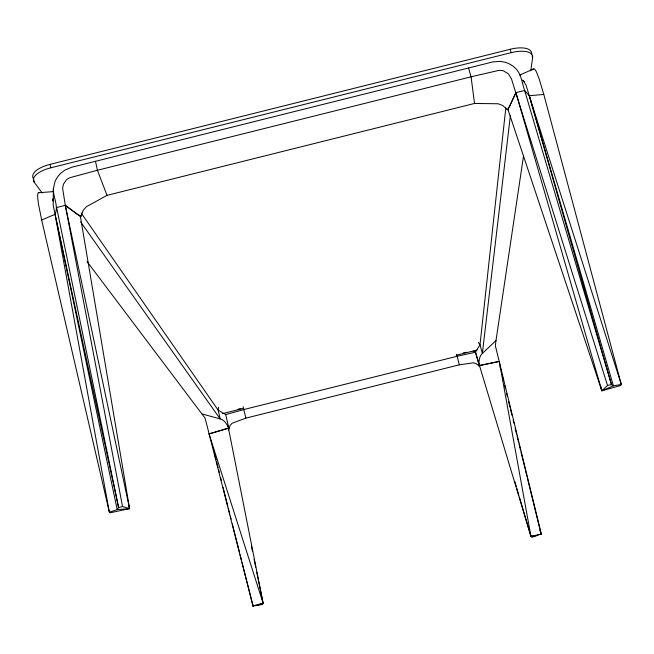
<?xml version="1.0" encoding="UTF-8"?>
<svg xmlns="http://www.w3.org/2000/svg" width="654" height="654" viewBox="0 0 654 654"><rect width="100%" height="100%" fill="white"/><g stroke="black" fill="none" stroke-linecap="round" stroke-linejoin="round"><path stroke-width="0.98" d="M519.807 75.022L534.089 68.76A23.724 4.014 77.7 0 1 536.427 71.915L539.1 78.676L543.801 94.438L621.3 384.511L613.378 385.811L611.449 384.519L524.622 90.481C521.859 82.461 521.246 72.545 513.987 66.937A24.165 22.301 -1.7 0 0 505.076 62.261L500.065 61.362L492.666 61.958L71.425 167.326L64.615 170.277L60.618 173.424A24.149 22.277 -27 0 0 54.952 181.738L53.358 188.785L53.203 205.331L117.197 509.613L129.574 508.665L80.401 216.466L65.302 205.348L62.588 188.131L63.43 184.248L66.095 180.21A10.382 9.573 -27.1 0 1 71.049 177.365L97.421 170.261L471.076 76.804L497.71 70.657A10.39 9.581 -1.6 0 1 503.425 70.828L508.395 73.812L511.493 78.938L607.525 385.5L601.835 390.79L507.978 109.553L515.924 92.655L524.622 90.481L529.274 95.729L621.3 384.511L620.801 385.443L601.835 390.79L515.924 92.655L509.695 106.128L507.291 109.651L502.713 105.49L498.135 103.765L474.518 103.455L107.011 195.358L86.353 206.738L83.14 210.416L81.047 216.237L80.401 216.76L80.213 216.049M52.851 201.113L53.08 199.184M505.82 107.845L479.995 344.781L482.358 353.422C478.573 356.847 479.341 362.054 478.687 365.733L475.981 363.501L473.275 362.823L459.353 364.809L245.855 418.135L232.162 423.22L230.241 425.28L228.565 429.449M228.573 430.136L228.802 428.117L225.72 414.579L218.183 410.172L81.186 213.049M510.398 115.439L482.358 353.422L495.985 340.579L523.486 156.257M495.985 340.579L495.454 344.96A5.927 0.613 76 0 0 495.585 346.661L541.316 533.991L536.255 535.708L530.942 536.354L475.45 352.204M218.559 407.279L218.183 410.172L220.161 418.912C225.123 420.146 226.905 425.092 229.219 428.035M530.786 70.787L532.634 57.658L532.143 55.991M52.933 200.132L53.317 198.268M532.618 69.864L533.214 68.776M475.425 352.244L479.995 344.781L478.303 342.402M536.255 535.708L531.923 537.326L530.942 536.354L519.431 497.163M128.397 504.749L129.574 508.665L122.535 506.539L118.595 507.529L55.05 214.316L109.349 512.188L117.197 509.613L118.595 507.529L56.62 207.522L65.302 205.348L129.574 508.665L110.24 512.769L109.349 512.188L41.66 220.006L55.05 214.316C58.885 205.838 53.048 197.459 53.358 188.785M87.015 261.51L204.669 417.587A5.927 0.629 75.9 0 1 205.364 419.149L253.065 606.127L257.97 605.122L263.096 603.176L228.083 426.244M228.638 428.059L209.043 433.921L263.096 603.176L262.409 604.566L257.97 605.122M209.043 433.921L228.802 428.117L228.066 426.375M225.614 414.611L243.877 409.535L457.064 356.283L475.564 352.179L479.21 365.57L499.28 361.433L530.942 536.354L541.316 533.991M252.779 605.947L263.096 603.176L256.736 572.176M42.175 192.946L34.278 182.303L33.583 178.902A23.683 9.802 -9.4 0 1 50.08 164.358L510.128 49.287A23.691 9.81 -18.5 0 1 531.653 54.331M34.278 182.303A23.699 9.753 -9.5 0 1 50.791 167.808L511.117 52.663A23.707 9.761 -18.5 0 1 532.634 57.658M237.933 409.224L240.852 408.497M463.179 352.964L466.098 352.236M222.311 413.68L243.133 408.48M456.255 355.253L477.077 350.053M607.525 385.5L611.449 384.519L529.274 95.729L525.947 84.865L523.29 80.736A16.685 12.164 -77.1 0 0 522.636 80.099L523.274 80.736M479.096 365.602L499.28 361.433M53.751 191.581L38.243 192.767A23.716 4.112 74.2 0 0 37.621 196.666L38.422 203.885L41.66 220.006M507.291 109.651L508.117 109.807M543.801 94.438L529.274 95.729L613.378 385.811L601.835 390.79L601.034 386.792M473.185 351.206L474.608 351.411M202.102 413.982L220.161 418.912L80.622 221.902M39.036 192.374L39.534 192.578M81.047 216.237L77.246 214.267L65.302 205.348L122.535 506.539M478.687 365.733L479.774 366.453M523.895 81.431L524.475 82.2M107.011 195.358L97.421 170.261L95.5 161.301M539.983 530.394L541.152 534.293L527.533 478.744M514.829 481.483L516.268 486.38M516.84 488.342L518.851 495.201M510.128 49.287L511.117 52.663M468.566 67.991L471.076 76.804L474.518 103.455M459.353 364.809L456.606 354.394M243.141 406.714L245.855 418.135M213.335 448.783L214.079 451.751M214.577 453.729L216.082 459.672M216.58 461.65L218.076 467.585M218.575 469.564L219.327 472.531M220.578 477.477L221.33 480.453M223.079 487.377L227.821 506.18M228.328 508.158L229.824 514.093M230.322 516.08L231.075 519.047M232.325 523.993L239.568 552.687M240.067 554.674L241.571 560.609M242.07 562.587L253.065 606.127L252.469 603.135M500.048 366.657L500.776 369.633M502.476 376.573L503.449 380.546M504.667 385.5L505.395 388.476M506.613 393.438L507.341 396.414M508.559 401.376L510.022 407.328M510.504 409.306L511.968 415.257M513.177 420.22L513.913 423.195M515.131 428.157L516.586 434.109M517.077 436.087L518.532 442.039M519.023 444.025L520.478 449.977M520.968 451.963L525.105 468.82M525.587 470.806L527.05 476.758M50.08 164.358L50.791 167.808M251.406 546.172L252.436 551.175M254.071 559.17L255.714 567.173"/></g></svg>
